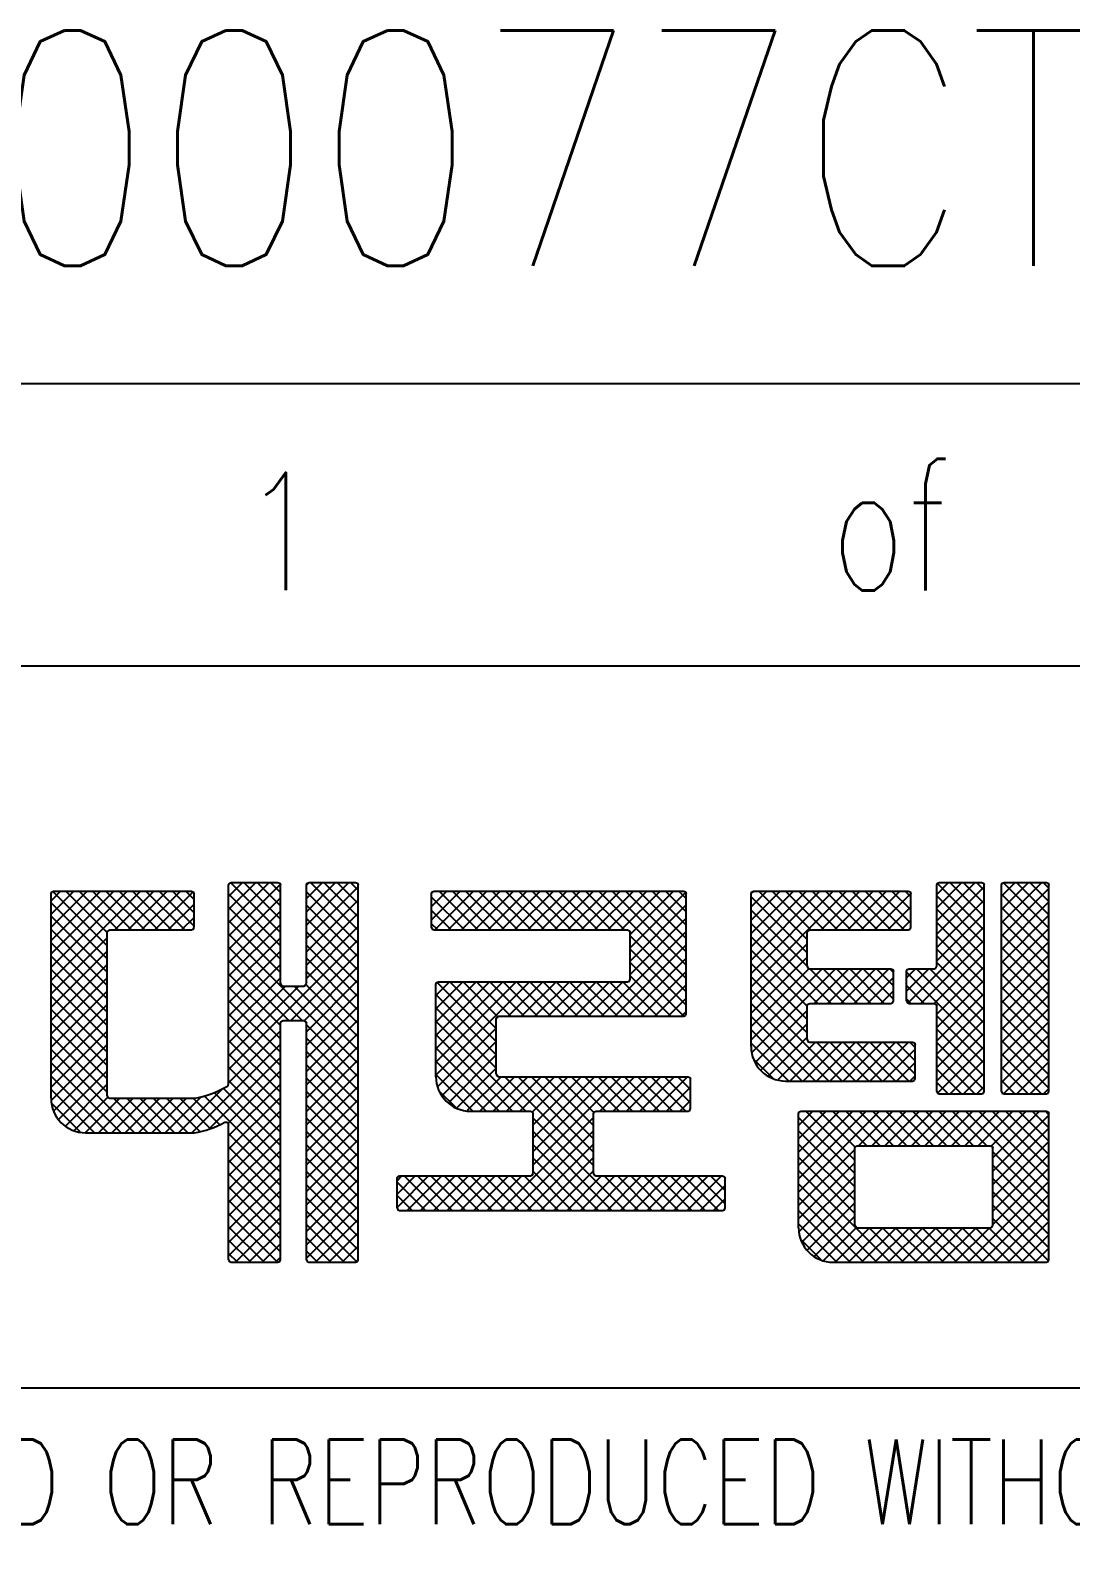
# Model space of a CAD drawing. Extents: x 260 to 819, y -886 to -443.
# Drawn here: x 728.97 to 751.05, y -876.4 to -844.06 of the extents above; entities that cross this region are included whole.
import ezdxf
from ezdxf.enums import TextEntityAlignment as Align

# ---------------------------------------------------------------- set-up
doc = ezdxf.new("R2010")
doc.units = 0
doc.header["$LTSCALE"] = 150
doc.header["$MEASUREMENT"] = 0
doc.linetypes.add('DASHED', pattern=[0.75, 0.5, -0.25])
doc.layers.get('0').update_dxf_attribs({"color": 6, "linetype": 'CONTINUOUS'})
doc.layers.add('5', color=4, linetype='CONTINUOUS')
doc.styles.get("Standard").update_dxf_attribs({"font": 'romans.shx', "width": 0.8, "bigfont": 'whgtxt.shx'})

# ---------------------------------------------------------------- blocks, each defined once
blk = doc.blocks.new('*H86')
at = {"color": 2, "linetype": 'Continuous'}
for p, q in [((-72.181, 9.673), (-73.237, 10.729)), ((-72.181, 9.956), (-72.958, 10.733)), ((-72.181, 10.239), (-72.676, 10.733)), ((-72.181, 10.522), (-72.393, 10.733)), ((-70.531, 9.72), (-71.544, 10.733)), ((-70.531, 10.003), (-71.261, 10.733)), ((-70.531, 10.286), (-70.978, 10.733)), ((-70.531, 10.569), (-70.696, 10.733)), ((-75.859, 9.391), (-77.011, 10.543)), ((-75.858, 9.673), (-76.735, 10.55)), ((-75.627, 9.725), (-76.452, 10.55)), ((-75.344, 9.725), (-76.169, 10.55)), ((-75.061, 9.725), (-75.886, 10.55)), ((-74.779, 9.725), (-75.603, 10.55)), ((-74.496, 9.725), (-75.321, 10.55)), ((-74.213, 9.725), (-75.038, 10.55)), ((-74.015, 9.809), (-74.755, 10.55)), ((-74.015, 10.092), (-74.472, 10.55)), ((-74.015, 10.375), (-74.189, 10.55)), ((-72.181, 9.39), (-73.281, 10.49)), ((-70.531, 9.437), (-71.631, 10.537)), ((-75.859, 9.109), (-77.051, 10.3)), ((-72.181, 9.107), (-73.281, 10.207)), ((-70.531, 9.155), (-71.631, 10.254)), ((-75.859, 8.826), (-77.051, 10.017)), ((-75.859, 8.543), (-77.051, 9.735)), ((-72.181, 8.825), (-73.281, 9.924)), ((-70.531, 8.872), (-71.631, 9.972)), ((-75.859, 8.26), (-77.051, 9.452)), ((-70.531, 6.892), (-73.281, 9.642)), ((-70.531, 8.589), (-71.631, 9.689)), ((-70.531, 8.306), (-71.631, 9.406)), ((-75.859, 7.977), (-77.051, 9.169)), ((-71.722, 7.8), (-73.281, 9.359)), ((-72.005, 7.8), (-73.281, 9.076)), ((-70.531, 8.023), (-71.631, 9.123)), ((-75.859, 7.694), (-77.051, 8.886)), ((-72.181, 7.693), (-73.281, 8.793)), ((-70.531, 7.74), (-71.631, 8.84)), ((-75.859, 7.412), (-77.051, 8.603)), ((-72.181, 7.41), (-73.281, 8.51)), ((-70.531, 7.175), (-71.89, 8.533)), ((-70.531, 7.457), (-71.64, 8.566)), ((-75.859, 7.129), (-77.051, 8.32)), ((-72.181, 7.127), (-73.281, 8.227)), ((-75.859, 6.846), (-77.051, 8.037)), ((-72.181, 6.845), (-73.281, 7.945)), ((-75.859, 6.563), (-77.051, 7.755)), ((-75.859, 6.28), (-77.051, 7.472)), ((-72.181, 6.562), (-73.281, 7.662)), ((-70.531, 6.609), (-71.631, 7.709)), ((-75.279, 5.417), (-77.051, 7.189)), ((-72.181, 6.279), (-73.281, 7.379)), ((-70.531, 6.326), (-71.631, 7.426)), ((-70.531, 6.043), (-71.631, 7.143)), ((-75.562, 5.417), (-77.051, 6.906)), ((-72.181, 5.996), (-73.281, 7.096)), ((-72.181, 5.713), (-73.281, 6.813)), ((-70.531, 5.76), (-71.631, 6.86)), ((-75.844, 5.417), (-77.051, 6.623)), ((-72.181, 5.43), (-73.281, 6.53)), ((-70.531, 5.478), (-71.631, 6.578)), ((-76.127, 5.417), (-77.051, 6.34)), ((-74.996, 5.417), (-75.729, 6.15)), ((-74.713, 5.417), (-75.446, 6.15)), ((-74.43, 5.417), (-75.163, 6.15)), ((-74.147, 5.417), (-74.881, 6.15)), ((-73.892, 5.444), (-74.598, 6.15)), ((-73.673, 5.508), (-74.315, 6.15)), ((-73.473, 5.591), (-74.032, 6.15)), ((-72.181, 4.582), (-73.799, 6.2)), ((-72.181, 4.865), (-73.589, 6.272)), ((-72.181, 5.148), (-73.397, 6.363)), ((-70.531, 5.195), (-71.631, 6.295)), ((-76.433, 5.439), (-77.028, 6.035)), ((-70.531, 4.912), (-71.631, 6.012)), ((-70.531, 4.629), (-71.631, 5.729)), ((-72.181, 4.299), (-73.281, 5.399)), ((-70.531, 4.346), (-71.631, 5.446)), ((-72.181, 4.016), (-73.281, 5.116)), ((-70.531, 4.063), (-71.631, 5.163)), ((-70.531, 3.781), (-71.631, 4.88)), ((-72.181, 3.733), (-73.281, 4.833)), ((-72.181, 3.451), (-73.281, 4.55)), ((-70.531, 3.498), (-71.631, 4.598)), ((-72.181, 3.168), (-73.281, 4.268)), ((-70.531, 3.215), (-71.631, 4.315)), ((-72.181, 2.885), (-73.281, 3.985)), ((-70.531, 2.932), (-71.631, 4.032)), ((-72.246, 2.667), (-73.281, 3.702)), ((-70.56, 2.678), (-71.631, 3.749)), ((-72.529, 2.667), (-73.281, 3.419)), ((-70.832, 2.667), (-71.631, 3.466)), ((-72.812, 2.667), (-73.281, 3.136)), ((-71.115, 2.667), (-71.631, 3.183)), ((-73.095, 2.667), (-73.281, 2.853)), ((-71.397, 2.667), (-71.631, 2.901))]:
    blk.add_line(p, q, dxfattribs=at)
blk = doc.blocks.new('*H87')
at = {"color": 2, "linetype": 'Continuous'}
for p, q in [((-72.988, 10.733), (-73.281, 10.44)), ((-72.706, 10.733), (-73.281, 10.157)), ((-72.423, 10.733), (-73.281, 9.874)), ((-72.185, 10.688), (-73.281, 9.592)), ((-71.574, 10.733), (-71.631, 10.676)), ((-71.291, 10.733), (-71.631, 10.393)), ((-71.009, 10.733), (-71.631, 10.11)), ((-70.726, 10.733), (-71.631, 9.827)), ((-76.849, 10.55), (-77.051, 10.347)), ((-76.566, 10.55), (-77.051, 10.064)), ((-76.283, 10.55), (-77.051, 9.782)), ((-76, 10.55), (-77.051, 9.499)), ((-75.717, 10.55), (-77.051, 9.216)), ((-75.435, 10.55), (-77.051, 8.933)), ((-75.152, 10.55), (-77.051, 8.65)), ((-74.869, 10.55), (-75.694, 9.725)), ((-74.586, 10.55), (-75.411, 9.725)), ((-74.303, 10.55), (-75.128, 9.725)), ((-74.035, 10.535), (-74.845, 9.725)), ((-72.181, 10.409), (-73.281, 9.309)), ((-70.531, 10.644), (-71.631, 9.545)), ((-70.531, 10.362), (-71.631, 9.262)), ((-74.015, 10.273), (-74.562, 9.725)), ((-72.181, 10.126), (-73.281, 9.026)), ((-70.531, 10.079), (-71.631, 8.979)), ((-74.015, 9.99), (-74.28, 9.725)), ((-72.181, 9.843), (-73.281, 8.743)), ((-70.531, 9.796), (-71.631, 8.696)), ((-75.859, 9.559), (-77.051, 8.367)), ((-72.181, 9.56), (-73.281, 8.46)), ((-70.531, 9.513), (-73.281, 6.763)), ((-75.859, 9.276), (-77.051, 8.085)), ((-72.181, 9.277), (-73.281, 8.177)), ((-70.531, 9.23), (-71.962, 7.8)), ((-75.859, 8.993), (-77.051, 7.802)), ((-72.181, 8.995), (-73.281, 7.895)), ((-70.531, 8.947), (-71.681, 7.798)), ((-75.859, 8.711), (-77.051, 7.519)), ((-75.859, 8.428), (-77.051, 7.236)), ((-72.181, 8.712), (-73.281, 7.612)), ((-72.077, 8.533), (-73.281, 7.329)), ((-71.794, 8.533), (-73.281, 7.046)), ((-70.531, 8.665), (-71.631, 7.565)), ((-75.859, 8.145), (-77.051, 6.953)), ((-70.531, 8.382), (-71.631, 7.282)), ((-70.531, 8.099), (-71.631, 6.999)), ((-75.859, 7.862), (-77.051, 6.67)), ((-70.531, 7.816), (-71.631, 6.716)), ((-75.859, 7.579), (-77.051, 6.388)), ((-72.181, 7.58), (-73.281, 6.48)), ((-70.531, 7.533), (-71.631, 6.433)), ((-75.859, 7.296), (-77.044, 6.112)), ((-72.181, 7.297), (-74.062, 5.417)), ((-70.531, 7.25), (-71.631, 6.15)), ((-75.859, 7.013), (-76.997, 5.876)), ((-72.181, 7.015), (-73.696, 5.5)), ((-70.531, 6.968), (-71.631, 5.868)), ((-75.859, 6.731), (-76.885, 5.705)), ((-72.181, 6.732), (-73.294, 5.619)), ((-70.531, 6.685), (-71.631, 5.585)), ((-75.859, 6.448), (-76.74, 5.567)), ((-75.848, 6.177), (-76.56, 5.465)), ((-75.592, 6.15), (-76.324, 5.418)), ((-75.309, 6.15), (-76.042, 5.417)), ((-75.026, 6.15), (-75.759, 5.417)), ((-74.743, 6.15), (-75.476, 5.417)), ((-74.46, 6.15), (-75.194, 5.417)), ((-74.177, 6.15), (-74.911, 5.417)), ((-73.859, 6.186), (-74.628, 5.417)), ((-73.401, 6.361), (-74.345, 5.417)), ((-72.181, 6.449), (-73.281, 5.349)), ((-72.181, 6.166), (-73.281, 5.066)), ((-70.531, 6.402), (-71.631, 5.302)), ((-72.181, 5.883), (-73.281, 4.783)), ((-70.531, 6.119), (-71.631, 5.019)), ((-70.531, 5.836), (-71.631, 4.736)), ((-72.181, 5.6), (-73.281, 4.5)), ((-70.531, 5.553), (-71.631, 4.453)), ((-72.181, 5.318), (-73.281, 4.218)), ((-70.531, 5.27), (-71.631, 4.171)), ((-72.181, 5.035), (-73.281, 3.935)), ((-70.531, 4.988), (-71.631, 3.888)), ((-72.181, 4.752), (-73.281, 3.652)), ((-70.531, 4.705), (-71.631, 3.605)), ((-72.181, 4.469), (-73.281, 3.369)), ((-70.531, 4.422), (-71.631, 3.322)), ((-72.181, 4.186), (-73.281, 3.086)), ((-72.181, 3.903), (-73.281, 2.803)), ((-70.531, 4.139), (-71.631, 3.039)), ((-72.181, 3.621), (-73.135, 2.667)), ((-70.531, 3.856), (-71.631, 2.756)), ((-70.531, 3.573), (-71.438, 2.667)), ((-72.181, 3.338), (-72.852, 2.667)), ((-70.531, 3.291), (-71.155, 2.667)), ((-72.181, 3.055), (-72.569, 2.667)), ((-70.531, 3.008), (-70.872, 2.667)), ((-72.181, 2.772), (-72.287, 2.667)), ((-70.531, 2.725), (-70.59, 2.667))]:
    blk.add_line(p, q, dxfattribs=at)
blk = doc.blocks.new('*H88')
at = {"color": 2, "linetype": 'Continuous'}
for p, q in [((-59.99, 4.836), (-61.029, 5.875)), ((-59.981, 5.109), (-60.746, 5.875)), ((-59.73, 5.142), (-60.464, 5.875)), ((-59.447, 5.142), (-60.181, 5.875)), ((-59.165, 5.142), (-59.898, 5.875)), ((-58.882, 5.142), (-59.615, 5.875)), ((-58.599, 5.142), (-59.332, 5.875)), ((-58.316, 5.142), (-59.049, 5.875)), ((-58.033, 5.142), (-58.766, 5.875)), ((-57.75, 5.142), (-58.484, 5.875)), ((-57.467, 5.142), (-58.201, 5.875)), ((-57.185, 5.142), (-57.918, 5.875)), ((-55.865, 4.105), (-57.635, 5.875)), ((-55.865, 4.388), (-57.352, 5.875)), ((-55.865, 4.671), (-57.069, 5.875)), ((-55.865, 4.954), (-56.787, 5.875)), ((-55.865, 5.237), (-56.504, 5.875)), ((-55.865, 5.519), (-56.221, 5.875)), ((-55.865, 5.802), (-55.938, 5.875)), ((-59.99, 4.553), (-61.182, 5.745)), ((-59.99, 4.27), (-61.182, 5.462)), ((-59.99, 3.987), (-61.182, 5.179)), ((-59.99, 3.704), (-61.182, 4.896)), ((-55.865, 3.822), (-57.057, 5.014)), ((-59.235, 2.667), (-61.182, 4.613)), ((-55.865, 3.539), (-57.057, 4.731)), ((-59.518, 2.667), (-61.182, 4.33)), ((-55.865, 3.257), (-57.057, 4.448)), ((-59.801, 2.667), (-61.182, 4.048)), ((-55.865, 2.974), (-57.057, 4.165)), ((-55.874, 2.7), (-57.057, 3.883)), ((-60.084, 2.667), (-61.182, 3.765)), ((-56.124, 2.667), (-57.057, 3.6)), ((-60.367, 2.667), (-61.182, 3.482)), ((-58.952, 2.667), (-59.686, 3.4)), ((-58.67, 2.667), (-59.403, 3.4)), ((-58.387, 2.667), (-59.12, 3.4)), ((-58.104, 2.667), (-58.837, 3.4)), ((-57.821, 2.667), (-58.554, 3.4)), ((-57.538, 2.667), (-58.271, 3.4)), ((-57.255, 2.667), (-57.989, 3.4)), ((-56.972, 2.667), (-57.706, 3.4)), ((-56.69, 2.667), (-57.423, 3.4)), ((-56.407, 2.667), (-57.14, 3.4)), ((-60.699, 2.717), (-61.132, 3.149))]:
    blk.add_line(p, q, dxfattribs=at)
blk = doc.blocks.new('*H89')
at = {"color": 2, "linetype": 'Continuous'}
for p, q in [((-60.876, 5.875), (-61.182, 5.569)), ((-60.593, 5.875), (-61.182, 5.286)), ((-60.31, 5.875), (-61.182, 5.003)), ((-60.027, 5.875), (-61.182, 4.721)), ((-59.745, 5.875), (-61.182, 4.438)), ((-59.462, 5.875), (-61.182, 4.155)), ((-59.179, 5.875), (-59.912, 5.142)), ((-58.896, 5.875), (-59.629, 5.142)), ((-58.613, 5.875), (-59.347, 5.142)), ((-58.33, 5.875), (-59.064, 5.142)), ((-58.048, 5.875), (-58.781, 5.142)), ((-57.765, 5.875), (-58.498, 5.142)), ((-57.482, 5.875), (-58.215, 5.142)), ((-57.199, 5.875), (-57.932, 5.142)), ((-56.916, 5.875), (-57.65, 5.142)), ((-56.633, 5.875), (-57.367, 5.142)), ((-56.351, 5.875), (-57.092, 5.133)), ((-56.068, 5.875), (-57.057, 4.886)), ((-55.865, 5.794), (-57.057, 4.603)), ((-55.865, 5.512), (-57.057, 4.32)), ((-55.865, 5.229), (-57.057, 4.037)), ((-59.99, 5.064), (-61.182, 3.872)), ((-55.865, 4.946), (-57.057, 3.754)), ((-59.99, 4.781), (-61.182, 3.589)), ((-55.865, 4.663), (-57.057, 3.471)), ((-59.99, 4.498), (-61.166, 3.322)), ((-59.99, 4.215), (-61.11, 3.095)), ((-55.865, 4.38), (-57.579, 2.667)), ((-59.99, 3.932), (-60.997, 2.926)), ((-55.865, 4.097), (-57.296, 2.667)), ((-59.99, 3.649), (-60.842, 2.798)), ((-55.865, 3.814), (-57.013, 2.667)), ((-59.95, 3.406), (-60.65, 2.707)), ((-59.674, 3.4), (-60.407, 2.667)), ((-59.391, 3.4), (-60.124, 2.667)), ((-59.108, 3.4), (-59.842, 2.667)), ((-58.825, 3.4), (-59.559, 2.667)), ((-58.543, 3.4), (-59.276, 2.667)), ((-58.26, 3.4), (-58.993, 2.667)), ((-57.977, 3.4), (-58.71, 2.667)), ((-57.694, 3.4), (-58.427, 2.667)), ((-57.411, 3.4), (-58.145, 2.667)), ((-57.128, 3.4), (-57.862, 2.667)), ((-55.865, 3.532), (-56.73, 2.667)), ((-55.865, 3.249), (-56.447, 2.667)), ((-55.865, 2.966), (-56.165, 2.667))]:
    blk.add_line(p, q, dxfattribs=at)
blk = doc.blocks.new('*H100')
at = {"color": 2, "linetype": 'Continuous'}
for p, q in [((-68.273, 9.725), (-68.973, 10.425)), ((-67.99, 9.725), (-68.815, 10.55)), ((-67.707, 9.725), (-68.532, 10.55)), ((-67.425, 9.725), (-68.25, 10.55)), ((-67.142, 9.725), (-67.967, 10.55)), ((-66.859, 9.725), (-67.684, 10.55)), ((-66.576, 9.725), (-67.401, 10.55)), ((-66.293, 9.725), (-67.118, 10.55)), ((-66.01, 9.725), (-66.835, 10.55)), ((-65.728, 9.725), (-66.553, 10.55)), ((-65.445, 9.725), (-66.27, 10.55)), ((-65.162, 9.725), (-65.987, 10.55)), ((-64.879, 9.725), (-65.704, 10.55)), ((-63.565, 8.694), (-65.421, 10.55)), ((-63.565, 8.976), (-65.138, 10.55)), ((-63.565, 9.259), (-64.855, 10.55)), ((-63.565, 9.542), (-64.573, 10.55)), ((-63.565, 9.825), (-64.29, 10.55)), ((-63.565, 10.108), (-64.007, 10.55)), ((-63.565, 10.391), (-63.724, 10.55)), ((-68.556, 9.725), (-68.973, 10.142)), ((-68.839, 9.725), (-68.973, 9.859)), ((-63.565, 8.411), (-64.757, 9.602)), ((-63.565, 8.128), (-64.757, 9.319)), ((-63.614, 7.894), (-64.757, 9.037)), ((-63.894, 7.891), (-64.757, 8.754)), ((-67.598, 7.353), (-68.857, 8.612)), ((-67.598, 7.636), (-68.587, 8.625)), ((-67.563, 7.883), (-68.305, 8.625)), ((-67.288, 7.891), (-68.022, 8.625)), ((-67.006, 7.891), (-67.739, 8.625)), ((-66.723, 7.891), (-67.456, 8.625)), ((-66.44, 7.891), (-67.173, 8.625)), ((-66.157, 7.891), (-66.89, 8.625)), ((-65.874, 7.891), (-66.607, 8.625)), ((-65.591, 7.891), (-66.325, 8.625)), ((-65.309, 7.891), (-66.042, 8.625)), ((-65.026, 7.891), (-65.759, 8.625)), ((-64.743, 7.891), (-65.476, 8.625)), ((-64.46, 7.891), (-65.193, 8.625)), ((-64.177, 7.891), (-64.91, 8.625)), ((-67.598, 7.07), (-68.881, 8.353)), ((-67.598, 6.787), (-68.881, 8.07)), ((-66.969, 5.875), (-68.881, 7.787)), ((-67.252, 5.875), (-68.881, 7.505)), ((-67.535, 5.875), (-68.881, 7.222)), ((-67.817, 5.875), (-68.881, 6.939)), ((-68.1, 5.875), (-68.881, 6.656)), ((-65.536, 4.725), (-67.419, 6.608)), ((-65.536, 5.007), (-67.137, 6.608)), ((-65.536, 5.29), (-66.854, 6.608)), ((-65.536, 5.573), (-66.571, 6.608)), ((-65.525, 5.845), (-66.288, 6.608)), ((-65.272, 5.875), (-66.005, 6.608)), ((-64.989, 5.875), (-65.722, 6.608)), ((-64.706, 5.875), (-65.439, 6.608)), ((-64.423, 5.875), (-65.157, 6.608)), ((-64.14, 5.875), (-64.874, 6.608)), ((-63.858, 5.875), (-64.591, 6.608)), ((-63.575, 5.875), (-64.308, 6.608)), ((-63.473, 6.056), (-64.025, 6.608)), ((-63.473, 6.339), (-63.742, 6.608)), ((-68.459, 5.951), (-68.805, 6.297)), ((-64.861, 3.767), (-66.819, 5.725)), ((-65.143, 3.767), (-66.819, 5.442)), ((-65.426, 3.767), (-66.819, 5.159)), ((-65.709, 3.767), (-66.819, 4.876)), ((-65.992, 3.767), (-66.819, 4.594)), ((-69.103, 3.767), (-69.706, 4.37)), ((-68.82, 3.767), (-69.554, 4.5)), ((-68.538, 3.767), (-69.271, 4.5)), ((-68.255, 3.767), (-68.988, 4.5)), ((-67.972, 3.767), (-68.705, 4.5)), ((-67.689, 3.767), (-68.422, 4.5)), ((-67.406, 3.767), (-68.14, 4.5)), ((-67.123, 3.767), (-67.857, 4.5)), ((-66.841, 3.767), (-67.574, 4.5)), ((-66.558, 3.767), (-67.291, 4.5)), ((-66.275, 3.767), (-67.008, 4.5)), ((-64.578, 3.767), (-65.311, 4.5)), ((-64.295, 3.767), (-65.028, 4.5)), ((-64.012, 3.767), (-64.745, 4.5)), ((-63.729, 3.767), (-64.463, 4.5)), ((-63.446, 3.767), (-64.18, 4.5)), ((-63.164, 3.767), (-63.897, 4.5)), ((-62.881, 3.767), (-63.614, 4.5)), ((-62.74, 3.909), (-63.331, 4.5)), ((-62.74, 4.192), (-63.048, 4.5)), ((-69.386, 3.767), (-69.706, 4.087)), ((-69.681, 3.779), (-69.694, 3.792))]:
    blk.add_line(p, q, dxfattribs=at)
blk = doc.blocks.new('*H101')
at = {"color": 2, "linetype": 'Continuous'}
for p, q in [((-68.646, 10.55), (-68.973, 10.223)), ((-68.363, 10.55), (-68.973, 9.94)), ((-68.937, 10.542), (-68.965, 10.513)), ((-68.081, 10.55), (-68.906, 9.725)), ((-67.798, 10.55), (-68.623, 9.725)), ((-67.515, 10.55), (-68.34, 9.725)), ((-67.232, 10.55), (-68.057, 9.725)), ((-66.949, 10.55), (-67.774, 9.725)), ((-66.666, 10.55), (-67.491, 9.725)), ((-66.384, 10.55), (-67.209, 9.725)), ((-66.101, 10.55), (-66.926, 9.725)), ((-65.818, 10.55), (-66.643, 9.725)), ((-65.535, 10.55), (-66.36, 9.725)), ((-65.252, 10.55), (-66.077, 9.725)), ((-64.969, 10.55), (-65.794, 9.725)), ((-64.687, 10.55), (-65.511, 9.725)), ((-64.404, 10.55), (-65.229, 9.725)), ((-64.121, 10.55), (-64.946, 9.725)), ((-63.838, 10.55), (-64.757, 9.631)), ((-63.578, 10.527), (-64.757, 9.348)), ((-63.565, 10.257), (-64.757, 9.065)), ((-63.565, 9.974), (-64.757, 8.782)), ((-63.565, 9.691), (-65.365, 7.891)), ((-63.565, 9.408), (-65.082, 7.891)), ((-63.565, 9.126), (-64.799, 7.891)), ((-63.565, 8.843), (-64.516, 7.891)), ((-68.591, 8.625), (-68.881, 8.335)), ((-68.308, 8.625), (-68.881, 8.052)), ((-68.026, 8.625), (-68.881, 7.769)), ((-67.743, 8.625), (-68.881, 7.486)), ((-67.46, 8.625), (-68.881, 7.203)), ((-67.177, 8.625), (-68.881, 6.92)), ((-66.894, 8.625), (-68.881, 6.638)), ((-66.611, 8.625), (-67.345, 7.891)), ((-66.329, 8.625), (-67.062, 7.891)), ((-66.046, 8.625), (-66.779, 7.891)), ((-65.763, 8.625), (-66.496, 7.891)), ((-65.48, 8.625), (-66.213, 7.891)), ((-65.197, 8.625), (-65.931, 7.891)), ((-64.914, 8.625), (-65.648, 7.891)), ((-63.565, 8.56), (-64.233, 7.891)), ((-63.565, 8.277), (-63.951, 7.891)), ((-63.565, 7.994), (-63.668, 7.891)), ((-67.598, 7.638), (-68.839, 6.397)), ((-67.598, 7.355), (-68.746, 6.208)), ((-67.598, 7.072), (-68.615, 6.055)), ((-67.598, 6.789), (-68.446, 5.942)), ((-67.497, 6.608), (-68.216, 5.888)), ((-67.214, 6.608), (-67.947, 5.875)), ((-66.931, 6.608), (-67.664, 5.875)), ((-66.648, 6.608), (-67.381, 5.875)), ((-66.365, 6.608), (-67.099, 5.875)), ((-66.082, 6.608), (-66.834, 5.856)), ((-65.8, 6.608), (-66.819, 5.589)), ((-65.517, 6.608), (-66.819, 5.306)), ((-65.234, 6.608), (-66.819, 5.023)), ((-64.951, 6.608), (-66.819, 4.74)), ((-64.668, 6.608), (-65.402, 5.875)), ((-64.385, 6.608), (-65.119, 5.875)), ((-64.103, 6.608), (-64.836, 5.875)), ((-63.82, 6.608), (-64.553, 5.875)), ((-63.537, 6.608), (-64.27, 5.875)), ((-63.473, 6.389), (-63.987, 5.875)), ((-63.473, 6.106), (-63.704, 5.875)), ((-65.536, 5.741), (-67.51, 3.767)), ((-65.536, 5.458), (-67.227, 3.767)), ((-65.536, 5.175), (-66.944, 3.767)), ((-65.536, 4.892), (-66.661, 3.767)), ((-65.536, 4.609), (-66.378, 3.767)), ((-69.605, 4.5), (-69.706, 4.398)), ((-69.322, 4.5), (-69.706, 4.116)), ((-69.039, 4.5), (-69.706, 3.833)), ((-68.756, 4.5), (-69.49, 3.767)), ((-68.473, 4.5), (-69.207, 3.767)), ((-68.191, 4.5), (-68.924, 3.767)), ((-67.908, 4.5), (-68.641, 3.767)), ((-67.625, 4.5), (-68.358, 3.767)), ((-67.342, 4.5), (-68.075, 3.767)), ((-67.059, 4.5), (-67.793, 3.767)), ((-65.362, 4.5), (-66.096, 3.767)), ((-65.079, 4.5), (-65.813, 3.767)), ((-64.797, 4.5), (-65.53, 3.767)), ((-64.514, 4.5), (-65.247, 3.767)), ((-64.231, 4.5), (-64.964, 3.767)), ((-63.948, 4.5), (-64.681, 3.767)), ((-63.665, 4.5), (-64.398, 3.767)), ((-63.382, 4.5), (-64.116, 3.767)), ((-63.099, 4.5), (-63.833, 3.767)), ((-62.817, 4.5), (-63.55, 3.767)), ((-62.74, 4.294), (-63.267, 3.767)), ((-62.74, 4.011), (-62.984, 3.767))]:
    blk.add_line(p, q, dxfattribs=at)
blk = doc.blocks.new('*H106')
at = {"color": 2, "linetype": 'Continuous'}
for p, q in [((-55.865, 9.762), (-56.831, 10.728)), ((-55.865, 10.045), (-56.554, 10.733)), ((-55.865, 10.328), (-56.271, 10.733)), ((-55.865, 10.611), (-55.988, 10.733)), ((-55.865, 9.479), (-56.874, 10.487)), ((-55.865, 9.196), (-56.874, 10.205)), ((-55.865, 8.913), (-56.874, 9.922)), ((-55.865, 8.631), (-56.874, 9.639)), ((-55.865, 8.348), (-56.874, 9.356)), ((-55.865, 8.065), (-56.874, 9.073)), ((-55.865, 7.782), (-56.874, 8.79)), ((-55.865, 7.499), (-56.874, 8.508)), ((-55.865, 7.216), (-56.874, 8.225)), ((-55.865, 6.934), (-56.874, 7.942)), ((-55.865, 6.651), (-56.874, 7.659)), ((-55.865, 6.368), (-56.874, 7.376)), ((-56.022, 6.242), (-56.874, 7.093)), ((-56.305, 6.242), (-56.874, 6.81)), ((-56.588, 6.242), (-56.874, 6.528))]:
    blk.add_line(p, q, dxfattribs=at)
blk = doc.blocks.new('*H107')
at = {"color": 2, "linetype": 'Continuous'}
for p, q in [((-56.584, 10.733), (-56.874, 10.443)), ((-56.301, 10.733), (-56.874, 10.16)), ((-56.018, 10.733), (-56.874, 9.877)), ((-55.865, 10.603), (-56.874, 9.594)), ((-55.865, 10.32), (-56.874, 9.312)), ((-55.865, 10.037), (-56.874, 9.029)), ((-55.865, 9.754), (-56.874, 8.746)), ((-55.865, 9.471), (-56.874, 8.463)), ((-55.865, 9.188), (-56.874, 8.18)), ((-55.865, 8.906), (-56.874, 7.897)), ((-55.865, 8.623), (-56.874, 7.614)), ((-55.865, 8.34), (-56.874, 7.332)), ((-55.865, 8.057), (-56.874, 7.049)), ((-55.865, 7.774), (-56.874, 6.766)), ((-55.865, 7.491), (-56.874, 6.483)), ((-55.865, 7.209), (-56.828, 6.246)), ((-55.865, 6.926), (-56.55, 6.242)), ((-55.865, 6.643), (-56.267, 6.242)), ((-55.865, 6.36), (-55.984, 6.242))]:
    blk.add_line(p, q, dxfattribs=at)
blk = doc.blocks.new('*H108')
at = {"color": 2, "linetype": 'Continuous'}
for p, q in [((-57.24, 9.723), (-58.233, 10.715)), ((-57.24, 10.006), (-57.968, 10.733)), ((-57.24, 10.288), (-57.685, 10.733)), ((-57.24, 10.571), (-57.402, 10.733)), ((-57.24, 9.44), (-58.249, 10.448)), ((-57.24, 9.157), (-58.249, 10.165)), ((-57.24, 8.874), (-58.249, 9.882)), ((-57.24, 8.591), (-58.249, 9.6)), ((-57.24, 8.309), (-58.249, 9.317)), ((-57.24, 7.177), (-58.89, 8.827)), ((-57.24, 7.46), (-58.68, 8.9)), ((-57.24, 7.743), (-58.397, 8.9)), ((-57.24, 8.026), (-58.249, 9.034)), ((-58.512, 8.166), (-58.89, 8.544)), ((-58.795, 8.166), (-58.89, 8.261)), ((-57.24, 6.894), (-58.249, 7.903)), ((-57.24, 6.611), (-58.249, 7.62)), ((-57.24, 6.329), (-58.249, 7.337)), ((-57.436, 6.242), (-58.249, 7.054)), ((-57.719, 6.242), (-58.249, 6.771)), ((-58.002, 6.242), (-58.249, 6.488))]:
    blk.add_line(p, q, dxfattribs=at)
blk = doc.blocks.new('*H109')
at = {"color": 2, "linetype": 'Continuous'}
for p, q in [((-57.998, 10.733), (-58.249, 10.482)), ((-57.715, 10.733), (-58.249, 10.199)), ((-57.432, 10.733), (-58.249, 9.917)), ((-57.24, 10.642), (-58.249, 9.634)), ((-57.24, 10.359), (-58.249, 9.351)), ((-57.24, 10.076), (-58.249, 9.068)), ((-57.24, 9.793), (-58.858, 8.176)), ((-57.24, 9.511), (-58.584, 8.166)), ((-57.24, 9.228), (-58.302, 8.166)), ((-58.7, 8.9), (-58.89, 8.709)), ((-58.417, 8.9), (-58.89, 8.426)), ((-57.24, 8.945), (-58.249, 7.937)), ((-57.24, 8.662), (-58.249, 7.654)), ((-57.24, 8.379), (-58.249, 7.371)), ((-57.24, 8.096), (-58.249, 7.088)), ((-57.24, 7.814), (-58.249, 6.805)), ((-57.24, 7.531), (-58.249, 6.522)), ((-57.24, 7.248), (-58.231, 6.257)), ((-57.24, 6.965), (-57.964, 6.242)), ((-57.24, 6.682), (-57.681, 6.242)), ((-57.24, 6.399), (-57.398, 6.242))]:
    blk.add_line(p, q, dxfattribs=at)
blk = doc.blocks.new('*H110')
at = {"color": 2, "linetype": 'Continuous'}
for p, q in [((-60.998, 9.238), (-62.19, 10.43)), ((-60.998, 9.521), (-62.027, 10.55)), ((-60.919, 9.725), (-61.744, 10.55)), ((-60.636, 9.725), (-61.461, 10.55)), ((-60.354, 9.725), (-61.179, 10.55)), ((-60.071, 9.725), (-60.896, 10.55)), ((-59.788, 9.725), (-60.613, 10.55)), ((-59.505, 9.725), (-60.33, 10.55)), ((-59.222, 9.725), (-60.047, 10.55)), ((-58.939, 9.725), (-59.764, 10.55)), ((-58.799, 9.867), (-59.481, 10.55)), ((-58.799, 10.15), (-59.199, 10.55)), ((-58.799, 10.432), (-58.916, 10.55)), ((-60.998, 8.955), (-62.19, 10.147)), ((-60.492, 8.166), (-62.19, 9.864)), ((-60.775, 8.166), (-62.19, 9.581)), ((-60.998, 8.107), (-62.19, 9.298)), ((-60.998, 7.824), (-62.19, 9.016)), ((-60.998, 7.541), (-62.19, 8.733)), ((-60.209, 8.166), (-60.943, 8.9)), ((-59.927, 8.166), (-60.66, 8.9)), ((-59.644, 8.166), (-60.377, 8.9)), ((-59.361, 8.166), (-60.094, 8.9)), ((-59.165, 8.254), (-59.811, 8.9)), ((-59.165, 8.536), (-59.529, 8.9)), ((-59.165, 8.819), (-59.246, 8.9)), ((-60.257, 6.517), (-62.19, 8.45)), ((-60.539, 6.517), (-62.19, 8.167)), ((-60.822, 6.517), (-62.19, 7.884)), ((-61.105, 6.517), (-62.19, 7.601)), ((-61.388, 6.517), (-62.19, 7.319)), ((-59.974, 6.517), (-60.799, 7.341)), ((-59.691, 6.517), (-60.516, 7.341)), ((-59.408, 6.517), (-60.233, 7.341)), ((-59.125, 6.517), (-59.95, 7.341)), ((-58.842, 6.517), (-59.667, 7.341)), ((-58.707, 6.664), (-59.385, 7.341)), ((-58.707, 6.947), (-59.102, 7.341)), ((-58.707, 7.23), (-58.819, 7.341)), ((-61.724, 6.57), (-62.137, 6.983))]:
    blk.add_line(p, q, dxfattribs=at)
blk = doc.blocks.new('*H111')
at = {"color": 2, "linetype": 'Continuous'}
for p, q in [((-61.858, 10.55), (-62.19, 10.218)), ((-61.575, 10.55), (-62.19, 9.935)), ((-61.292, 10.55), (-62.19, 9.652)), ((-61.01, 10.55), (-62.19, 9.369)), ((-60.727, 10.55), (-62.19, 9.086)), ((-60.444, 10.55), (-62.19, 8.803)), ((-60.161, 10.55), (-62.19, 8.521)), ((-62.145, 10.546), (-62.186, 10.505)), ((-59.878, 10.55), (-60.703, 9.725)), ((-59.595, 10.55), (-60.42, 9.725)), ((-59.312, 10.55), (-60.137, 9.725)), ((-59.03, 10.55), (-59.855, 9.725)), ((-58.8, 10.497), (-59.572, 9.725)), ((-58.799, 10.215), (-59.289, 9.725)), ((-58.799, 9.932), (-59.006, 9.725)), ((-60.998, 9.429), (-62.19, 8.238)), ((-60.998, 9.147), (-62.19, 7.955)), ((-60.957, 8.905), (-62.19, 7.672)), ((-60.68, 8.9), (-62.19, 7.389)), ((-60.397, 8.9), (-62.166, 7.13)), ((-60.114, 8.9), (-60.847, 8.166)), ((-59.831, 8.9), (-60.564, 8.166)), ((-59.548, 8.9), (-60.282, 8.166)), ((-59.265, 8.9), (-59.999, 8.166)), ((-59.165, 8.717), (-59.716, 8.166)), ((-59.165, 8.434), (-59.433, 8.166)), ((-60.998, 8.015), (-62.098, 6.915)), ((-60.998, 7.732), (-61.985, 6.746)), ((-60.998, 7.449), (-61.82, 6.628)), ((-60.824, 7.341), (-61.617, 6.548)), ((-60.541, 7.341), (-61.366, 6.517)), ((-60.258, 7.341), (-61.083, 6.517)), ((-59.975, 7.341), (-60.8, 6.517)), ((-59.692, 7.341), (-60.517, 6.517)), ((-59.409, 7.341), (-60.234, 6.517)), ((-59.127, 7.341), (-59.952, 6.517)), ((-58.844, 7.341), (-59.669, 6.517)), ((-58.707, 7.195), (-59.386, 6.517)), ((-58.707, 6.913), (-59.103, 6.517)), ((-58.707, 6.63), (-58.82, 6.517))]:
    blk.add_line(p, q, dxfattribs=at)
blk = doc.blocks.new('ansi-c')
at = {"color": 210, "linetype": 'Continuous'}
for p, q in [((346.501, 379.397), (462.001, 379.397)), ((321.501, 373.397), (462.001, 373.397))]:
    blk.add_line(p, q, dxfattribs=at)
at = {"color": 7, "linetype": 'Continuous'}
for p, q in [((399.95, 368.558), (399.966, 368.597)), ((399.966, 368.597), (400.005, 368.613)), ((400.005, 368.613), (402.931, 368.613)), ((402.931, 368.613), (402.97, 368.597)), ((402.97, 368.597), (402.986, 368.558)), ((403.72, 368.741), (403.736, 368.78)), ((403.72, 364.519), (403.72, 368.741)), ((403.736, 368.78), (403.775, 368.796)), ((403.775, 368.796), (404.765, 368.796)), ((404.765, 368.796), (404.804, 368.78)), ((404.804, 368.78), (404.82, 368.741)), ((404.82, 366.651), (404.82, 368.741)), ((405.37, 368.741), (405.386, 368.78)), ((405.37, 366.651), (405.37, 368.741)), ((405.386, 368.78), (405.425, 368.796)), ((405.425, 368.796), (406.415, 368.796)), ((406.415, 368.796), (406.454, 368.78)), ((406.454, 368.78), (406.47, 368.741)), ((406.47, 360.785), (406.47, 368.741)), ((408.028, 368.558), (408.044, 368.597)), ((408.044, 368.597), (408.083, 368.613)), ((408.083, 368.613), (413.381, 368.613)), ((413.381, 368.613), (413.42, 368.597)), ((413.42, 368.597), (413.436, 368.558)), ((414.811, 368.558), (414.827, 368.597)), ((414.827, 368.597), (414.866, 368.613)), ((414.866, 368.613), (418.147, 368.613)), ((418.147, 368.613), (418.186, 368.597)), ((418.186, 368.597), (418.202, 368.558)), ((418.752, 368.741), (418.769, 368.78)), ((418.752, 367.018), (418.752, 368.741)), ((418.769, 368.78), (418.807, 368.796)), ((418.807, 368.796), (419.706, 368.796)), ((419.706, 368.796), (419.745, 368.78)), ((419.745, 368.78), (419.761, 368.741)), ((419.761, 364.36), (419.761, 368.741)), ((420.127, 368.741), (420.143, 368.78)), ((420.127, 364.36), (420.127, 368.741)), ((420.143, 368.78), (420.182, 368.796)), ((420.182, 368.796), (421.081, 368.796)), ((421.081, 368.796), (421.12, 368.78)), ((421.12, 368.78), (421.136, 368.741)), ((421.136, 364.36), (421.136, 368.741)), ((399.95, 364.213), (399.95, 368.558)), ((402.986, 367.843), (402.986, 368.558)), ((408.028, 367.843), (408.028, 368.558)), ((413.436, 366.01), (413.436, 368.558)), ((414.811, 365.313), (414.811, 368.558)), ((418.202, 367.843), (418.202, 368.558)), ((401.142, 367.733), (401.158, 367.772)), ((401.142, 364.268), (401.142, 367.733)), ((401.158, 367.772), (401.197, 367.788)), ((401.197, 367.788), (402.931, 367.788)), ((402.931, 367.788), (402.97, 367.804)), ((402.97, 367.804), (402.986, 367.843)), ((408.028, 367.843), (408.044, 367.804)), ((408.044, 367.804), (408.083, 367.788)), ((408.083, 367.788), (412.189, 367.788)), ((412.189, 367.788), (412.228, 367.772)), ((412.228, 367.772), (412.244, 367.733)), ((412.244, 366.743), (412.244, 367.733)), ((416.003, 367.733), (416.019, 367.772)), ((416.003, 367.018), (416.003, 367.733)), ((416.019, 367.772), (416.058, 367.788)), ((416.058, 367.788), (418.147, 367.788)), ((418.147, 367.788), (418.186, 367.804)), ((418.186, 367.804), (418.202, 367.843)), ((416.003, 367.018), (416.019, 366.979)), ((416.019, 366.979), (416.058, 366.963)), ((418.697, 366.963), (418.736, 366.979)), ((418.736, 366.979), (418.752, 367.018)), ((408.12, 366.633), (408.136, 366.672)), ((408.136, 366.672), (408.175, 366.688)), ((408.175, 366.688), (412.189, 366.688)), ((412.189, 366.688), (412.228, 366.704)), ((412.228, 366.704), (412.244, 366.743)), ((416.058, 366.963), (417.781, 366.963)), ((417.781, 366.963), (417.82, 366.947)), ((417.82, 366.947), (417.836, 366.908)), ((417.836, 366.285), (417.836, 366.908)), ((418.111, 366.908), (418.127, 366.947)), ((418.111, 366.285), (418.111, 366.908)), ((418.127, 366.947), (418.166, 366.963)), ((418.166, 366.963), (418.697, 366.963)), ((404.82, 366.651), (404.836, 366.613)), ((404.836, 366.613), (404.875, 366.596)), ((404.875, 366.596), (405.315, 366.596)), ((405.315, 366.596), (405.354, 366.613)), ((405.354, 366.613), (405.37, 366.651)), ((408.12, 364.672), (408.12, 366.633)), ((413.42, 365.971), (413.436, 366.01)), ((416.003, 366.175), (416.019, 366.214)), ((416.003, 365.46), (416.003, 366.175)), ((416.019, 366.214), (416.058, 366.23)), ((416.058, 366.23), (417.781, 366.23)), ((417.781, 366.23), (417.82, 366.246)), ((417.82, 366.246), (417.836, 366.285)), ((418.111, 366.285), (418.127, 366.246)), ((418.127, 366.246), (418.166, 366.23)), ((418.166, 366.23), (418.697, 366.23)), ((418.697, 366.23), (418.736, 366.214)), ((418.736, 366.214), (418.752, 366.175)), ((418.752, 364.36), (418.752, 366.175)), ((404.82, 365.808), (404.836, 365.847)), ((404.82, 360.785), (404.82, 365.808)), ((404.836, 365.847), (404.875, 365.863)), ((404.875, 365.863), (405.315, 365.863)), ((405.315, 365.863), (405.354, 365.847)), ((405.354, 365.847), (405.37, 365.808)), ((405.37, 360.785), (405.37, 365.808)), ((409.403, 365.9), (409.419, 365.939)), ((409.403, 364.727), (409.403, 365.9)), ((409.419, 365.939), (409.458, 365.955)), ((409.458, 365.955), (413.381, 365.955)), ((413.381, 365.955), (413.42, 365.971)), ((416.003, 365.46), (416.019, 365.421)), ((416.019, 365.421), (416.058, 365.405)), ((416.058, 365.405), (418.239, 365.405)), ((418.239, 365.405), (418.278, 365.389)), ((418.278, 365.389), (418.294, 365.35)), ((418.294, 364.635), (418.294, 365.35)), ((409.403, 364.727), (409.419, 364.688)), ((403.693, 364.472), (403.713, 364.492)), ((403.713, 364.492), (403.72, 364.519)), ((409.419, 364.688), (409.458, 364.672)), ((409.458, 364.672), (413.473, 364.672)), ((413.473, 364.672), (413.512, 364.655)), ((413.512, 364.655), (413.528, 364.617)), ((413.528, 363.993), (413.528, 364.617)), ((415.544, 364.58), (418.239, 364.58)), ((418.239, 364.58), (418.278, 364.596)), ((418.278, 364.596), (418.294, 364.635)), ((401.142, 364.268), (401.158, 364.229)), ((401.158, 364.229), (401.197, 364.213)), ((401.197, 364.213), (402.986, 364.213)), ((418.752, 364.36), (418.769, 364.321)), ((418.769, 364.321), (418.807, 364.305)), ((418.807, 364.305), (419.706, 364.305)), ((419.706, 364.305), (419.745, 364.321)), ((419.745, 364.321), (419.761, 364.36)), ((420.127, 364.36), (420.143, 364.321)), ((420.143, 364.321), (420.182, 364.305)), ((420.182, 364.305), (421.081, 364.305)), ((421.081, 364.305), (421.12, 364.321)), ((421.12, 364.321), (421.136, 364.36)), ((408.853, 363.938), (410.127, 363.938)), ((410.127, 363.938), (410.166, 363.922)), ((410.166, 363.922), (410.182, 363.883)), ((410.182, 362.618), (410.182, 363.883)), ((411.465, 363.883), (411.481, 363.922)), ((411.465, 362.618), (411.465, 363.883)), ((411.481, 363.922), (411.52, 363.938)), ((411.52, 363.938), (413.473, 363.938)), ((413.473, 363.938), (413.512, 363.954)), ((413.512, 363.954), (413.528, 363.993)), ((415.819, 363.883), (415.835, 363.922)), ((415.819, 361.463), (415.819, 363.883)), ((415.835, 363.922), (415.874, 363.938)), ((415.874, 363.938), (421.081, 363.938)), ((421.081, 363.938), (421.12, 363.922)), ((421.12, 363.922), (421.136, 363.883)), ((421.136, 360.785), (421.136, 363.883)), ((400.683, 363.48), (402.986, 363.48)), ((403.638, 363.707), (403.693, 363.706)), ((403.693, 363.706), (403.72, 363.659)), ((403.72, 360.785), (403.72, 363.659)), ((417.011, 363.15), (417.027, 363.189)), ((417.011, 361.518), (417.011, 363.15)), ((417.027, 363.189), (417.066, 363.205)), ((417.066, 363.205), (419.889, 363.205)), ((419.889, 363.205), (419.928, 363.189)), ((419.928, 363.189), (419.944, 363.15)), ((419.944, 361.518), (419.944, 363.15)), ((407.295, 362.508), (407.311, 362.547)), ((407.295, 361.885), (407.295, 362.508)), ((407.311, 362.547), (407.35, 362.563)), ((407.35, 362.563), (410.127, 362.563)), ((410.127, 362.563), (410.166, 362.579)), ((410.166, 362.579), (410.182, 362.618)), ((411.465, 362.618), (411.481, 362.579)), ((411.481, 362.579), (411.52, 362.563)), ((411.52, 362.563), (414.206, 362.563)), ((414.206, 362.563), (414.245, 362.547)), ((414.245, 362.547), (414.261, 362.508)), ((414.261, 361.885), (414.261, 362.508)), ((407.295, 361.885), (407.311, 361.846)), ((407.311, 361.846), (407.35, 361.83)), ((407.35, 361.83), (414.206, 361.83)), ((414.206, 361.83), (414.245, 361.846)), ((414.245, 361.846), (414.261, 361.885)), ((417.011, 361.518), (417.027, 361.479)), ((419.928, 361.479), (419.944, 361.518)), ((417.027, 361.479), (417.066, 361.463)), ((417.066, 361.463), (419.889, 361.463)), ((419.889, 361.463), (419.928, 361.479)), ((403.72, 360.785), (403.736, 360.746)), ((403.736, 360.746), (403.775, 360.73)), ((403.775, 360.73), (404.765, 360.73)), ((404.765, 360.73), (404.804, 360.746)), ((404.804, 360.746), (404.82, 360.785)), ((405.37, 360.785), (405.386, 360.746)), ((405.386, 360.746), (405.425, 360.73)), ((405.425, 360.73), (406.415, 360.73)), ((406.415, 360.73), (406.454, 360.746)), ((406.454, 360.746), (406.47, 360.785)), ((416.553, 360.73), (421.081, 360.73)), ((421.081, 360.73), (421.12, 360.746)), ((421.12, 360.746), (421.136, 360.785))]:
    blk.add_line(p, q, dxfattribs=at)
at = {"color": 5, "linetype": 'Continuous'}
blk.add_line((-56.399, 358.063), (477.001, 358.063), dxfattribs=at)
at = {"color": 7, "linetype": 'Continuous'}
for centre, radius, start, end in [((415.544, 365.313), 0.733, 180, 270), ((402.653, 366.217), 2.031, 279.4397, 300.7867), ((408.853, 364.672), 0.733, 180, 270), ((400.683, 364.213), 0.733, 180, 270), ((402.653, 365.483), 2.031, 279.4397, 299.0029), ((416.553, 361.463), 0.733, 180, 270)]:
    blk.add_arc(centre, radius, start, end, dxfattribs=at)
for name in ['*H86', '*H87', '*H100', '*H101', '*H110', '*H111', '*H108', '*H109', '*H106', '*H107', '*H88', '*H89']:
    blk.add_blockref(name, (477.001, 358.063), dxfattribs=at)
at = {"color": 130, "linetype": 'Continuous', "width": 0.7}
blk.add_text('of', height=2.8, dxfattribs=at).set_placement((416.501, 376.397), align=Align.MIDDLE_LEFT)
at = {"color": 210, "linetype": 'Continuous', "width": 0.74}
blk.add_text('본 도면은 당사 재산으로서 허가없이 무단복사/배포 금지함.  PROPERTY OF ISSUING ENTITY. CANNOT BE DISTRIBUTED OR REPRODUCED WITHOUT AUTHORIZATION.', height=1.8, dxfattribs=at).set_placement((307.001, 356.063), align=Align.MIDDLE_LEFT)

msp = doc.modelspace()

# ---------------------------------------------------------------- block references
at = {"linetype": 'DASHED'}
msp.add_blockref('ansi-c', (329.46, -1230.96), dxfattribs=at)
msp.add_blockref('ansi-c', (329.46, -1230.96), dxfattribs=at)

# ---------------------------------------------------------------- texts
at = {"layer": '5', "color": 3, "width": 0.8}
msp.add_text('REW00077CT0', height=5, dxfattribs=at).set_placement((717.18, -846.564), align=Align.MIDDLE_LEFT)
at = {"layer": '5', "color": 4, "width": 0.8}
msp.add_text('1', height=2.5, dxfattribs=at).set_placement((733.449, -854.706), align=Align.MIDDLE_LEFT)

doc.saveas('drawing.dxf')
